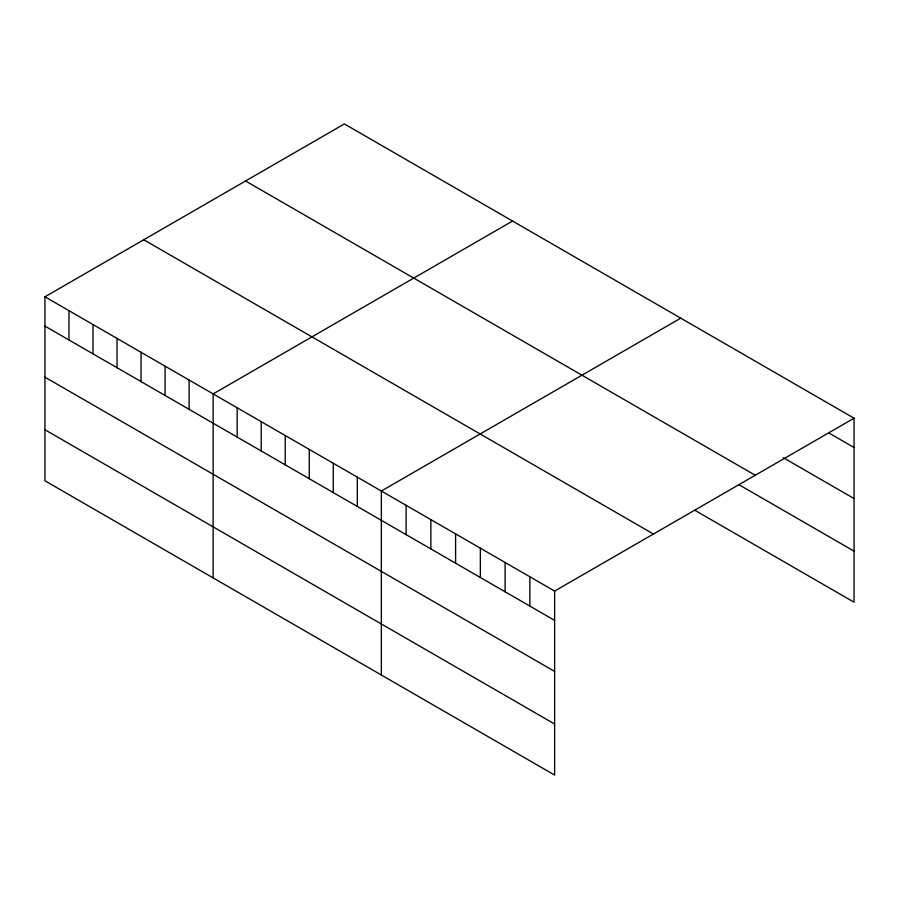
<?xml version="1.0" encoding="UTF-8"?>
<svg xmlns="http://www.w3.org/2000/svg" width="899" height="899" viewBox="0 0 899 899"><rect width="100%" height="100%" fill="white"/><g stroke="black" fill="none" stroke-linecap="round" stroke-linejoin="round"><path stroke-width="1.35" d="M44.95 296.805L554.627 591.07L554.627 775.062L44.95 480.796L44.95 296.805L344.373 123.938L854.05 418.204L854.05 602.195L694.905 510.306M512.565 221.042L213.142 393.919L213.142 577.911M680.757 318.156L381.345 491.023L381.345 675.014M554.627 591.07L854.05 418.204M829.294 433.217L854.05 447.511M783.321 457.715L854.05 498.552M245.562 180.991L755.239 475.245M738.517 484.449L854.05 551.143M143.761 239.763L653.438 534.017M44.95 326.112L554.627 620.377M44.95 377.164L554.627 671.429M44.95 429.756L554.627 724.021M529.871 576.776L529.871 606.083M505.114 562.482L505.114 591.789M480.358 548.188L480.358 577.506M455.602 533.894L455.602 563.212M430.846 519.611L430.846 548.918M406.101 505.317L406.101 534.624M357.308 477.144L357.308 506.463M333.282 463.277L333.282 492.585M309.256 449.399L309.256 478.718M285.23 435.532L285.23 464.839M261.204 421.653L261.204 450.972M237.167 407.786L237.167 437.094M189.116 380.041L189.116 409.348M165.09 366.174L165.09 395.481M141.064 352.296L141.064 381.603M117.039 338.429L117.039 367.736M93.002 324.55L93.002 353.858M68.976 310.683L68.976 339.991"/></g></svg>
